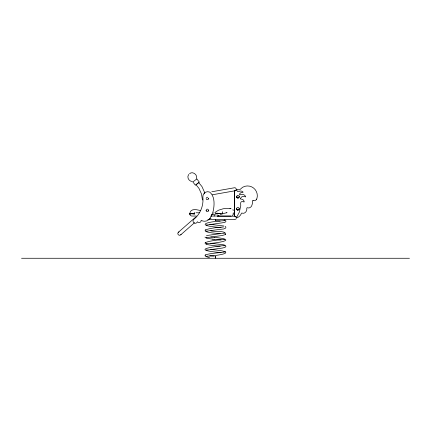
<?xml version="1.0" encoding="UTF-8"?>
<svg xmlns="http://www.w3.org/2000/svg" width="431" height="431" viewBox="0 0 431 431"><rect width="100%" height="100%" fill="white"/><g stroke="black" fill="none" stroke-linecap="round" stroke-linejoin="round"><path stroke-width="0.65" d="M218.905 213.587L222.31 213.345L222.358 211.675M194.914 212.855C192.059 214.525 185.066 213.534 193.638 213.717M236.84 209.234L237.072 209.849L237.68 210.032A1.304 1.304 0 0 0 239.194 208.97L239.194 208.523A1.304 1.304 0 0 0 236.684 208.297L236.684 209.18L237.26 209.87M193.034 213.69L193.023 213.862M233.241 213.862L233.171 214.422L233.241 212.769M215.355 219.621L215.36 220.597L215.538 219.627M191.714 213.717L194.537 214.142M194.559 213.965L194.807 212.866M240.546 198.756L240.557 198.702A3.017 3.017 0 0 1 241.721 196.892L243.251 196.315A3.017 3.017 0 0 1 244.851 196.617L245.433 196.935L245.622 196.606A4.014 4.014 0 0 0 243.37 194.548L242.766 194.381A4.014 4.014 0 0 0 239.771 194.968L239.42 194.478A3.103 3.103 0 0 1 242.481 192.318L243.138 192.204L242.631 191.644A3.286 3.286 0 0 0 239.151 191.439L239.033 191.509A1.417 1.417 0 0 1 237.551 191.434L236.231 189.548A1.74 1.74 0 0 1 234.545 190.841M189.823 213.717L189.888 214.422A2.177 2.177 0 0 0 191.994 216.039L196.547 216.039M236.608 196.671L236.684 196.337A1.304 1.304 0 0 1 239.194 196.536M206.896 243.316L206.395 243.957L207.354 243.623C217.24 243.159 239.394 239.641 214.218 237.379M206.885 230.774L206.39 231.409L209.703 230.655L223.845 228.936L225.801 227.983L225.828 227.008L225.079 226.388M189.963 212.731C191.289 208.076 197.102 209.698 200.399 210.614M206.864 249.711L206.535 250.147L222.272 248.057L224.912 247.464L225.941 246.473L225.467 245.438L223.791 244.835L210.737 243.262M206.864 237.169L206.508 237.632L222.272 235.504L225.591 234.491M224.039 252.286L224.373 251.866C222.089 252.873 194.483 253.945 209.498 257.614M224.034 239.744L224.368 239.324C209.681 240.595 191.687 243.898 220.149 246.209M253.137 200.577A2.99 2.99 0 0 0 254.936 200.593L255.944 200.086L256.564 199.144M256.316 199.655L256.995 198.271A9.794 9.794 0 0 0 244.997 186.278L242.631 187.253L240.212 189.322A1.632 1.632 0 0 1 238.591 189.764L236.43 189.155A1.74 1.74 0 0 1 234.685 190.895L234.329 190.841L234.545 216.2A1.74 1.74 0 0 1 236.29 217.941L239.324 212.154L240.757 205.776L240.649 203.044A1.821 1.821 0 0 1 242.254 201.433L242.605 201.433A1.821 1.821 0 0 1 243.827 202.053L244.221 201.827A3.152 3.152 0 0 0 244.021 201.035L243.289 199.941A2.942 2.942 0 0 0 240.913 199.165L240.546 198.81M204.326 193.864L204.504 193.508M188.746 174.431C186.456 177.356 188.945 181.316 192.328 181.575M214.988 212.51L215.085 212.672M224.077 220.796L224.497 220.397L223.533 220.731C205.635 221.809 194.273 225.591 221.076 227.503M206.751 224.847L206.492 225.079L224.513 222.488L225.736 221.809L225.941 221.092L225.451 220.311L224.546 219.918M223.436 227.018C207.462 227.94 193.406 231.749 220.149 233.656M224.082 233.349L224.217 233.133M225.408 234.663C227.482 230.073 212.704 232.093 210.743 230.704M224.077 245.896L224.508 245.508C211.422 246.941 190.367 249.878 220.214 252.491M232.95 214.95L232.39 215.586M195.733 217.057L178.251 232.374C176.662 233.952 179.323 236.447 180.794 234.76L194.543 222.708M180.794 234.76L181.058 234.389M206.363 197.662L207.877 197.177M206.363 209.633L207.203 209.094L208.432 209.536M236.614 196.773C236.522 198.454 239.302 198.449 239.205 196.773M237.68 210.026L238.752 209.741L239.205 208.744M236.134 218.932L234.539 219.665L207.807 219.665M205.161 255.114L205.479 254.813M206.686 256.326L206.401 256.515L207.359 256.186C223.037 255.254 237.869 251.623 210.802 249.549M205.161 242.556L205.479 242.26M205.167 229.987L205.485 229.691M217.197 213.62L216.782 213.97L215.171 212.774M178.251 232.374L179.016 231.9M196.574 178.272C197.678 174.129 191.827 170.935 189.505 173.838M217.8 213.862L217.105 213.862L217.682 213.717M216.017 213.162L216.238 213.862A7.106 7.031 -63.5 0 1 215.5 214.142L215.155 214.223A7.629 7.419 -33.5 0 1 214.304 214.406L214.018 214.439A8.986 8.442 -21.2 0 1 213.146 214.476L211.476 214.692A2.236 0.291 -90 0 1 211.185 216.028M215.71 211.88L218.732 210.139L223.042 208.814L225.257 208.415L231.064 208.415L229.976 208.712M220.322 214.713L220.392 214.676A11.75 10.856 -90 0 1 222.331 213.9L222.784 213.776A30.585 24.265 90 0 1 226.307 212.86M224.287 233.069L206.503 235.563M218.975 215.398L218 215.872M217.774 215.958L217.38 216.039M213.921 212.936L213.313 213.054M211.82 191.752L234.593 187.738L235.304 187.824L236.096 188.638M212.354 194.774L234.351 190.901M232.083 216.195L234.065 216.195M208.135 198.405C210.123 198.982 205.835 200.846 206.142 198.405M208.135 210.376C210.123 210.953 205.835 212.817 206.142 210.376M196.245 212.769L199.364 212.769M220.376 213.442L217.079 213.399M217.208 213.577L218.98 213.577M190.674 213.862L189.818 213.862L189.888 214.422M210.813 216.039L231.064 216.039M217.714 216.195L231.754 216.195M209.784 218.544A25.375 25.375 0 0 0 213.302 210.657C214.493 204.606 214.891 196.32 209.746 192.118A4.908 4.908 0 0 0 202.866 197.107A25.72 25.72 0 0 1 195.97 217.456L193.799 219.374A2.225 2.225 0 0 0 193.05 220.904L193.093 221.486A2.225 2.225 0 0 0 194.564 223.15L195.13 223.263A2.225 2.225 0 0 0 197.376 221.749A2.09 2.09 0 0 0 201.153 220.322A6.449 6.449 0 0 0 209.784 218.544L211.028 218.544M21.55 258.266L409.45 258.266M215.36 220.597L220.16 221.098M214.035 239.297L221.071 240.051M204.967 237.104L206.454 238.198L212.833 239.178M212.968 224.691L223.888 226.016M214.255 237.379L210.802 237.002M212.769 239.173L214.072 239.302M214.234 256.197L209.735 255.675M211.783 224.556L213.033 224.696M211.88 224.567L209.822 224.303M220.09 252.474L221.071 252.609M237.535 209.989L237.535 209.989A0.652 0.652 0 0 0 238.079 209.611M253.105 200.571L252.34 200.787L252.361 201.794A5.501 5.501 0 0 1 252.485 203.41L251.65 205.953A5.501 5.501 0 0 1 250.594 207.182L249.619 207.747A2.602 2.602 0 0 1 249.14 207.893L248.973 207.92A2.602 2.602 0 0 1 247.663 207.758L247.329 207.715A0.652 0.652 0 0 0 246.774 208.459A4.369 4.369 0 0 1 246.78 209.725L246.225 211.319A4.369 4.369 0 0 1 244.76 212.822L244.242 213.059A2.629 2.629 0 0 1 242.222 213.092L241.888 213.049A0.652 0.652 0 0 0 241.371 213.453A7.742 7.742 0 0 1 239.42 216.287L238.979 216.664A7.742 7.742 0 0 1 236.43 217.994A1.74 1.74 0 0 0 234.685 216.254L234.469 190.895M237.352 209.929L236.614 208.744M224.863 251.408L225.365 251.639M204.833 192.969L201.961 186.569L198.707 182.577L196.019 184.764L198.987 188.401L201.487 193.972L202.457 200M232.95 209.504L233.241 210.592M206.185 210.716L206.137 210.274M222.304 213.313L222.31 213.345A1.077 0.415 -90 0 0 222.234 213.092M239.194 196.552L239.194 196.999A1.304 1.304 0 0 1 236.684 197.209L236.608 196.681M208.723 198.185L208.723 198.632M208.723 210.156L208.723 210.603M214.783 215.715A6.998 6.939 90 0 1 214.072 215.958M216.965 212.914A1.088 0.28 -90 0 1 217.068 213.313M237.314 197.35A0.652 0.652 0 0 1 237.023 197.177M237.023 196.256A0.652 0.652 0 0 1 237.314 196.089M215.322 257.781C215.511 259.731 215.71 253.52 215.322 257.781M196.827 178.903L192.878 181.979L195.388 185.206L199.337 182.135L196.827 178.903M226.938 212.769L226.658 212.769L226.938 212.769"/></g></svg>
